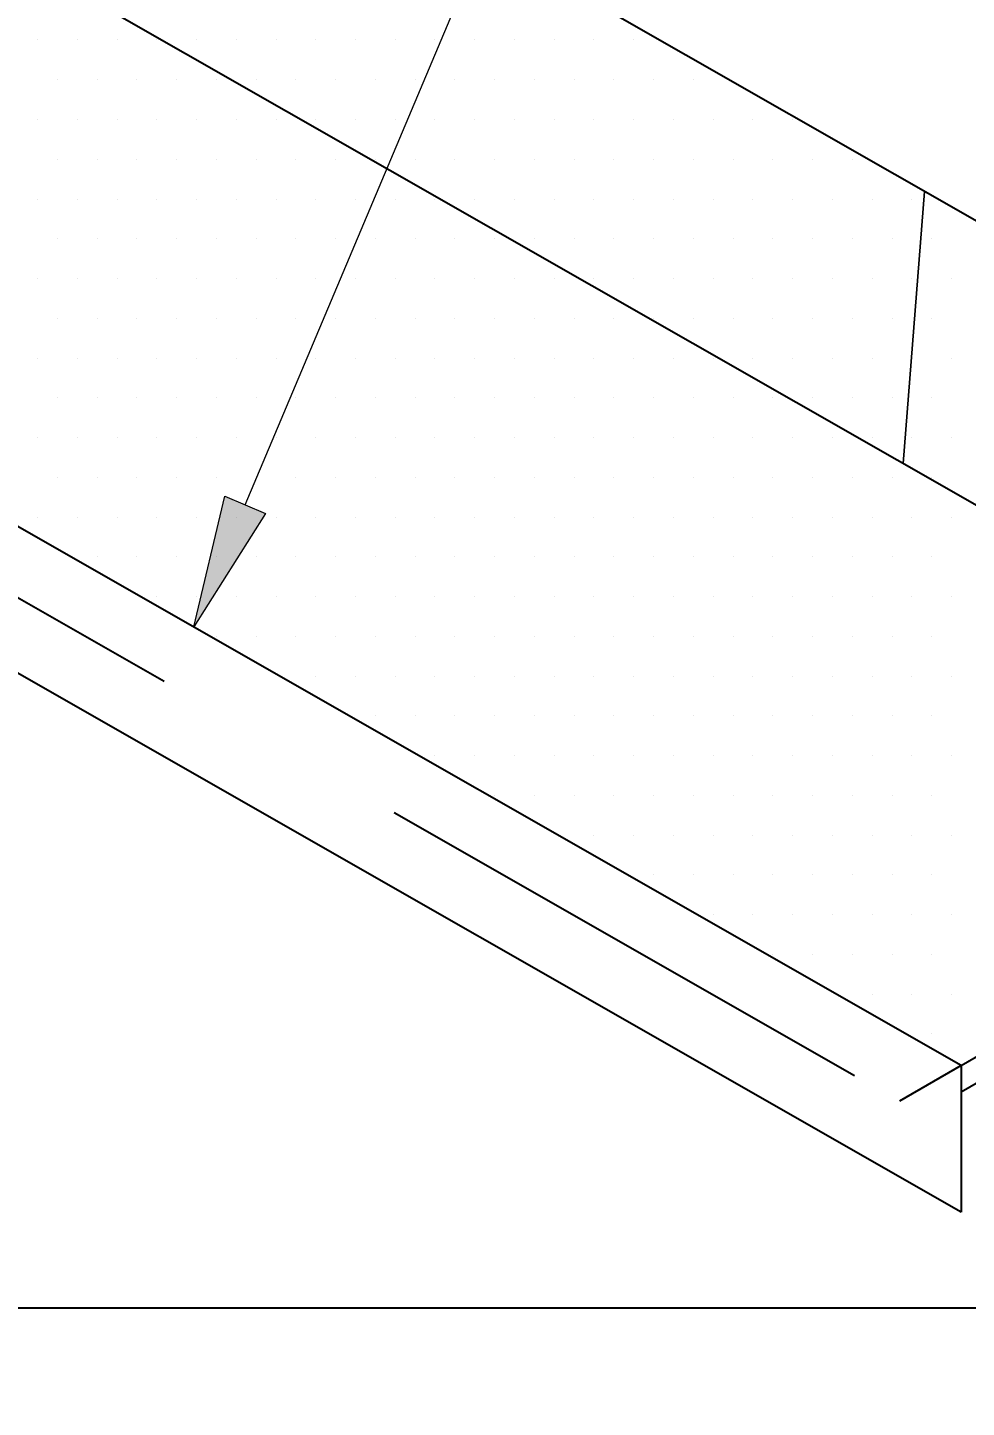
# Model space of a CAD drawing. Header units: inches. Extents: x -26 to 76, y -15 to 22.
# Drawn here: x -7.428 to -6.985, y 10.954 to 11.605 of the extents above; entities that cross this region are included whole.
import ezdxf

# ---------------------------------------------------------------- set-up
doc = ezdxf.new("R2010")
doc.units = ezdxf.units.IN
doc.header["$MEASUREMENT"] = 0
doc.linetypes.add('AI-Linetype-24', pattern=[0.375113, 0.250075, -0.125038])
doc.linetypes.add('AI-Linetype-25', pattern=[0.375113, 0.250075, -0.125038])
for name, color, linetype, lineweight in [('.ATI-HATCH', 7, 'Continuous', 0), ('.ATI-TEXT_2', 7, 'Continuous', 0), ('G-ANNO-TTLB', 7, 'Continuous', 0), ('TYVEK', 7, 'Continuous', 0)]:
    doc.layers.add(name, color=color, linetype=linetype, lineweight=lineweight)

# ---------------------------------------------------------------- blocks, each defined once
blk = doc.blocks.new('Block_425')
at = {"layer": '.ATI-TEXT_2', "char_height": 0.2, "attachment_point": 7}
for s, insert in [('\\C18;\\c0;\\FArial Narrow|b0|i0|c1;\\H0.062519;\\W1.000000;FOLD HERE', (-6.94412, 11.70194)), ('\\C18;\\c0;\\FArial Narrow|b0|i0|c1;\\H0.062519;\\W1.000000;TO BREAK', (-6.93989, 11.60716)), ('\\C18;\\c0;\\FArial Narrow|b0|i0|c1;\\H0.062519;\\W1.000000;SCORES', (-6.94134, 11.51238))]:
    blk.add_mtext(s, dxfattribs=dict(at, insert=insert))
blk = doc.blocks.new('Block_424')
at = {"layer": '.ATI-TEXT_2', "true_color": 0x000000, "transparency": 33554687}
h = blk.add_hatch(color=18, dxfattribs=at)
h.dxf.hatch_style = 2
h.paths.add_polyline_path([(-7.3162, 11.37556), (-7.3501, 11.32201), (-7.3354, 11.38367)])
at = {"layer": '.ATI-TEXT_2', "color": 18, "lineweight": 0, "true_color": 0x000000}
for p, q in [((-7.3258, 11.37962), (-7.17635, 11.73378)), ((-7.17635, 11.73378), (-6.96938, 11.73378))]:
    blk.add_line(p, q, dxfattribs=at)
at = {"layer": '.ATI-TEXT_2'}
blk.add_lwpolyline([(-7.3162, 11.37556), (-7.3501, 11.32201), (-7.3354, 11.38367), (-7.3354, 11.38367)], close=True, dxfattribs=at)
blk.add_blockref('Block_425', (0, 0), dxfattribs=at)
blk = doc.blocks.new('Block_659')
at = {"layer": '.ATI-HATCH'}
for points, knots in [([(-8.6217, 12.31639), (-8.6217, 12.31639), (-8.73838, 12.24888), (-8.73838, 12.24888), (-8.73838, 12.24888), (-8.85506, 12.18138), (-8.85506, 12.18138), (-8.85506, 12.18138), (-6.9879, 11.11519), (-6.9879, 11.11519), (-6.9879, 11.11519), (-6.75454, 11.2502), (-6.75454, 11.2502), (-6.75454, 11.2502), (-8.6217, 12.31639), (-8.6217, 12.31639)], [0, 0, 0, 0, 1, 1, 1, 2, 2, 2, 3, 3, 3, 4, 4, 4, 5, 5, 5, 5]), ([(-7.60558, 11.8703), (-7.60558, 11.8703), (-7.61557, 11.74187), (-7.61557, 11.74187), (-7.61557, 11.74187), (-7.01527, 11.39908), (-7.01527, 11.39908), (-7.01527, 11.39908), (-7.00528, 11.52751), (-7.00528, 11.52751), (-7.00528, 11.52751), (-7.60558, 11.8703), (-7.60558, 11.8703)], [0, 0, 0, 0, 1, 1, 1, 2, 2, 2, 3, 3, 3, 4, 4, 4, 4]), ([(-7.00528, 11.52751), (-7.00528, 11.52751), (-7.01527, 11.39908), (-7.01527, 11.39908), (-7.01527, 11.39908), (-6.75454, 11.2502), (-6.75454, 11.2502), (-6.75454, 11.2502), (-6.63786, 11.3177), (-6.63786, 11.3177), (-6.63786, 11.3177), (-7.00528, 11.52751), (-7.00528, 11.52751)], [0, 0, 0, 0, 1, 1, 1, 2, 2, 2, 3, 3, 3, 4, 4, 4, 4])]:
    blk.add_open_spline(points, degree=3, knots=knots, dxfattribs=at)
at = {"layer": '.ATI-HATCH', "color": 8, "lineweight": 0, "true_color": 0x818080}
for points in [[(-7.42379, 11.59892), (-7.42379, 11.59892), (-7.42379, 11.59892), (-7.42379, 11.59892)], [(-7.40504, 11.59892), (-7.40504, 11.59892), (-7.40504, 11.59892), (-7.40504, 11.59892)], [(-7.38628, 11.59892), (-7.38628, 11.59892), (-7.38628, 11.59892), (-7.38628, 11.59892)], [(-7.36753, 11.59892), (-7.36753, 11.59892), (-7.36753, 11.59892), (-7.36753, 11.59892)], [(-7.34877, 11.59892), (-7.34877, 11.59892), (-7.34877, 11.59892), (-7.34877, 11.59892)], [(-7.33002, 11.59892), (-7.33002, 11.59892), (-7.33002, 11.59892), (-7.33002, 11.59892)], [(-7.31126, 11.59892), (-7.31126, 11.59892), (-7.31126, 11.59892), (-7.31126, 11.59892)], [(-7.29251, 11.59892), (-7.29251, 11.59892), (-7.29251, 11.59892), (-7.29251, 11.59892)], [(-7.27375, 11.59892), (-7.27375, 11.59892), (-7.27375, 11.59892), (-7.27375, 11.59892)], [(-7.25499, 11.59892), (-7.25499, 11.59892), (-7.25499, 11.59892), (-7.25499, 11.59892)], [(-7.23624, 11.59892), (-7.23624, 11.59892), (-7.23624, 11.59892), (-7.23624, 11.59892)], [(-7.21748, 11.59892), (-7.21748, 11.59892), (-7.21748, 11.59892), (-7.21748, 11.59892)], [(-7.19873, 11.59892), (-7.19873, 11.59892), (-7.19873, 11.59892), (-7.19873, 11.59892)], [(-7.17997, 11.59892), (-7.17997, 11.59892), (-7.17997, 11.59892), (-7.17997, 11.59892)], [(-7.16122, 11.59892), (-7.16122, 11.59892), (-7.16122, 11.59892), (-7.16122, 11.59892)], [(-7.14246, 11.59892), (-7.14246, 11.59892), (-7.14246, 11.59892), (-7.14246, 11.59892)], [(-7.41442, 11.58017), (-7.41442, 11.58017), (-7.41442, 11.58017), (-7.41442, 11.58017)], [(-7.39566, 11.58017), (-7.39566, 11.58017), (-7.39566, 11.58017), (-7.39566, 11.58017)], [(-7.37691, 11.58017), (-7.37691, 11.58017), (-7.37691, 11.58017), (-7.37691, 11.58017)], [(-7.35815, 11.58017), (-7.35815, 11.58017), (-7.35815, 11.58017), (-7.35815, 11.58017)], [(-7.33939, 11.58017), (-7.33939, 11.58017), (-7.33939, 11.58017), (-7.33939, 11.58017)], [(-7.32064, 11.58017), (-7.32064, 11.58017), (-7.32064, 11.58017), (-7.32064, 11.58017)], [(-7.30188, 11.58017), (-7.30188, 11.58017), (-7.30188, 11.58017), (-7.30188, 11.58017)], [(-7.28313, 11.58017), (-7.28313, 11.58017), (-7.28313, 11.58017), (-7.28313, 11.58017)], [(-7.26437, 11.58017), (-7.26437, 11.58017), (-7.26437, 11.58017), (-7.26437, 11.58017)], [(-7.24562, 11.58017), (-7.24562, 11.58017), (-7.24562, 11.58017), (-7.24562, 11.58017)], [(-7.22686, 11.58017), (-7.22686, 11.58017), (-7.22686, 11.58017), (-7.22686, 11.58017)], [(-7.2081, 11.58017), (-7.2081, 11.58017), (-7.2081, 11.58017), (-7.2081, 11.58017)], [(-7.18935, 11.58017), (-7.18935, 11.58017), (-7.18935, 11.58017), (-7.18935, 11.58017)], [(-7.17059, 11.58017), (-7.17059, 11.58017), (-7.17059, 11.58017), (-7.17059, 11.58017)], [(-7.15184, 11.58017), (-7.15184, 11.58017), (-7.15184, 11.58017), (-7.15184, 11.58017)], [(-7.13308, 11.58017), (-7.13308, 11.58017), (-7.13308, 11.58017), (-7.13308, 11.58017)], [(-7.11433, 11.58017), (-7.11433, 11.58017), (-7.11433, 11.58017), (-7.11433, 11.58017)], [(-7.42379, 11.56141), (-7.42379, 11.56141), (-7.42379, 11.56141), (-7.42379, 11.56141)], [(-7.40504, 11.56141), (-7.40504, 11.56141), (-7.40504, 11.56141), (-7.40504, 11.56141)], [(-7.38628, 11.56141), (-7.38628, 11.56141), (-7.38628, 11.56141), (-7.38628, 11.56141)], [(-7.36753, 11.56141), (-7.36753, 11.56141), (-7.36753, 11.56141), (-7.36753, 11.56141)], [(-7.34877, 11.56141), (-7.34877, 11.56141), (-7.34877, 11.56141), (-7.34877, 11.56141)], [(-7.33002, 11.56141), (-7.33002, 11.56141), (-7.33002, 11.56141), (-7.33002, 11.56141)], [(-7.31126, 11.56141), (-7.31126, 11.56141), (-7.31126, 11.56141), (-7.31126, 11.56141)], [(-7.29251, 11.56141), (-7.29251, 11.56141), (-7.29251, 11.56141), (-7.29251, 11.56141)], [(-7.27375, 11.56141), (-7.27375, 11.56141), (-7.27375, 11.56141), (-7.27375, 11.56141)], [(-7.25499, 11.56141), (-7.25499, 11.56141), (-7.25499, 11.56141), (-7.25499, 11.56141)], [(-7.23624, 11.56141), (-7.23624, 11.56141), (-7.23624, 11.56141), (-7.23624, 11.56141)], [(-7.21748, 11.56141), (-7.21748, 11.56141), (-7.21748, 11.56141), (-7.21748, 11.56141)], [(-7.19873, 11.56141), (-7.19873, 11.56141), (-7.19873, 11.56141), (-7.19873, 11.56141)], [(-7.17997, 11.56141), (-7.17997, 11.56141), (-7.17997, 11.56141), (-7.17997, 11.56141)], [(-7.16122, 11.56141), (-7.16122, 11.56141), (-7.16122, 11.56141), (-7.16122, 11.56141)], [(-7.14246, 11.56141), (-7.14246, 11.56141), (-7.14246, 11.56141), (-7.14246, 11.56141)], [(-7.1237, 11.56141), (-7.1237, 11.56141), (-7.1237, 11.56141), (-7.1237, 11.56141)], [(-7.10495, 11.56141), (-7.10495, 11.56141), (-7.10495, 11.56141), (-7.10495, 11.56141)], [(-7.08619, 11.56141), (-7.08619, 11.56141), (-7.08619, 11.56141), (-7.08619, 11.56141)], [(-7.06744, 11.56141), (-7.06744, 11.56141), (-7.06744, 11.56141), (-7.06744, 11.56141)], [(-7.41442, 11.54266), (-7.41442, 11.54266), (-7.41442, 11.54266), (-7.41442, 11.54266)], [(-7.39566, 11.54266), (-7.39566, 11.54266), (-7.39566, 11.54266), (-7.39566, 11.54266)], [(-7.37691, 11.54266), (-7.37691, 11.54266), (-7.37691, 11.54266), (-7.37691, 11.54266)], [(-7.35815, 11.54266), (-7.35815, 11.54266), (-7.35815, 11.54266), (-7.35815, 11.54266)], [(-7.33939, 11.54266), (-7.33939, 11.54266), (-7.33939, 11.54266), (-7.33939, 11.54266)], [(-7.32064, 11.54266), (-7.32064, 11.54266), (-7.32064, 11.54266), (-7.32064, 11.54266)], [(-7.30188, 11.54266), (-7.30188, 11.54266), (-7.30188, 11.54266), (-7.30188, 11.54266)], [(-7.28313, 11.54266), (-7.28313, 11.54266), (-7.28313, 11.54266), (-7.28313, 11.54266)], [(-7.26437, 11.54266), (-7.26437, 11.54266), (-7.26437, 11.54266), (-7.26437, 11.54266)], [(-7.24562, 11.54266), (-7.24562, 11.54266), (-7.24562, 11.54266), (-7.24562, 11.54266)], [(-7.22686, 11.54266), (-7.22686, 11.54266), (-7.22686, 11.54266), (-7.22686, 11.54266)], [(-7.2081, 11.54266), (-7.2081, 11.54266), (-7.2081, 11.54266), (-7.2081, 11.54266)], [(-7.18935, 11.54266), (-7.18935, 11.54266), (-7.18935, 11.54266), (-7.18935, 11.54266)], [(-7.17059, 11.54266), (-7.17059, 11.54266), (-7.17059, 11.54266), (-7.17059, 11.54266)], [(-7.15184, 11.54266), (-7.15184, 11.54266), (-7.15184, 11.54266), (-7.15184, 11.54266)], [(-7.13308, 11.54266), (-7.13308, 11.54266), (-7.13308, 11.54266), (-7.13308, 11.54266)], [(-7.11433, 11.54266), (-7.11433, 11.54266), (-7.11433, 11.54266), (-7.11433, 11.54266)], [(-7.09557, 11.54266), (-7.09557, 11.54266), (-7.09557, 11.54266), (-7.09557, 11.54266)], [(-7.07682, 11.54266), (-7.07682, 11.54266), (-7.07682, 11.54266), (-7.07682, 11.54266)], [(-7.05806, 11.54266), (-7.05806, 11.54266), (-7.05806, 11.54266), (-7.05806, 11.54266)], [(-7.0393, 11.54266), (-7.0393, 11.54266), (-7.0393, 11.54266), (-7.0393, 11.54266)], [(-7.42379, 11.5239), (-7.42379, 11.5239), (-7.42379, 11.5239), (-7.42379, 11.5239)], [(-7.40504, 11.5239), (-7.40504, 11.5239), (-7.40504, 11.5239), (-7.40504, 11.5239)], [(-7.38628, 11.5239), (-7.38628, 11.5239), (-7.38628, 11.5239), (-7.38628, 11.5239)], [(-7.36753, 11.5239), (-7.36753, 11.5239), (-7.36753, 11.5239), (-7.36753, 11.5239)], [(-7.34877, 11.5239), (-7.34877, 11.5239), (-7.34877, 11.5239), (-7.34877, 11.5239)], [(-7.33002, 11.5239), (-7.33002, 11.5239), (-7.33002, 11.5239), (-7.33002, 11.5239)], [(-7.31126, 11.5239), (-7.31126, 11.5239), (-7.31126, 11.5239), (-7.31126, 11.5239)], [(-7.29251, 11.5239), (-7.29251, 11.5239), (-7.29251, 11.5239), (-7.29251, 11.5239)], [(-7.27375, 11.5239), (-7.27375, 11.5239), (-7.27375, 11.5239), (-7.27375, 11.5239)], [(-7.25499, 11.5239), (-7.25499, 11.5239), (-7.25499, 11.5239), (-7.25499, 11.5239)], [(-7.23624, 11.5239), (-7.23624, 11.5239), (-7.23624, 11.5239), (-7.23624, 11.5239)], [(-7.21748, 11.5239), (-7.21748, 11.5239), (-7.21748, 11.5239), (-7.21748, 11.5239)], [(-7.19873, 11.5239), (-7.19873, 11.5239), (-7.19873, 11.5239), (-7.19873, 11.5239)], [(-7.17997, 11.5239), (-7.17997, 11.5239), (-7.17997, 11.5239), (-7.17997, 11.5239)], [(-7.16122, 11.5239), (-7.16122, 11.5239), (-7.16122, 11.5239), (-7.16122, 11.5239)], [(-7.14246, 11.5239), (-7.14246, 11.5239), (-7.14246, 11.5239), (-7.14246, 11.5239)], [(-7.1237, 11.5239), (-7.1237, 11.5239), (-7.1237, 11.5239), (-7.1237, 11.5239)], [(-7.10495, 11.5239), (-7.10495, 11.5239), (-7.10495, 11.5239), (-7.10495, 11.5239)], [(-7.08619, 11.5239), (-7.08619, 11.5239), (-7.08619, 11.5239), (-7.08619, 11.5239)], [(-7.06744, 11.5239), (-7.06744, 11.5239), (-7.06744, 11.5239), (-7.06744, 11.5239)], [(-7.04868, 11.5239), (-7.04868, 11.5239), (-7.04868, 11.5239), (-7.04868, 11.5239)], [(-7.02993, 11.5239), (-7.02993, 11.5239), (-7.02993, 11.5239), (-7.02993, 11.5239)], [(-7.01117, 11.5239), (-7.01117, 11.5239), (-7.01117, 11.5239), (-7.01117, 11.5239)], [(-7.41442, 11.50514), (-7.41442, 11.50514), (-7.41442, 11.50514), (-7.41442, 11.50514)], [(-7.39566, 11.50514), (-7.39566, 11.50514), (-7.39566, 11.50514), (-7.39566, 11.50514)], [(-7.37691, 11.50514), (-7.37691, 11.50514), (-7.37691, 11.50514), (-7.37691, 11.50514)], [(-7.35815, 11.50514), (-7.35815, 11.50514), (-7.35815, 11.50514), (-7.35815, 11.50514)], [(-7.33939, 11.50514), (-7.33939, 11.50514), (-7.33939, 11.50514), (-7.33939, 11.50514)], [(-7.32064, 11.50514), (-7.32064, 11.50514), (-7.32064, 11.50514), (-7.32064, 11.50514)], [(-7.30188, 11.50514), (-7.30188, 11.50514), (-7.30188, 11.50514), (-7.30188, 11.50514)], [(-7.28313, 11.50514), (-7.28313, 11.50514), (-7.28313, 11.50514), (-7.28313, 11.50514)], [(-7.26437, 11.50514), (-7.26437, 11.50514), (-7.26437, 11.50514), (-7.26437, 11.50514)], [(-7.24562, 11.50514), (-7.24562, 11.50514), (-7.24562, 11.50514), (-7.24562, 11.50514)], [(-7.22686, 11.50514), (-7.22686, 11.50514), (-7.22686, 11.50514), (-7.22686, 11.50514)], [(-7.2081, 11.50514), (-7.2081, 11.50514), (-7.2081, 11.50514), (-7.2081, 11.50514)], [(-7.18935, 11.50514), (-7.18935, 11.50514), (-7.18935, 11.50514), (-7.18935, 11.50514)], [(-7.17059, 11.50514), (-7.17059, 11.50514), (-7.17059, 11.50514), (-7.17059, 11.50514)], [(-7.15184, 11.50514), (-7.15184, 11.50514), (-7.15184, 11.50514), (-7.15184, 11.50514)], [(-7.13308, 11.50514), (-7.13308, 11.50514), (-7.13308, 11.50514), (-7.13308, 11.50514)], [(-7.11433, 11.50514), (-7.11433, 11.50514), (-7.11433, 11.50514), (-7.11433, 11.50514)], [(-7.09557, 11.50514), (-7.09557, 11.50514), (-7.09557, 11.50514), (-7.09557, 11.50514)], [(-7.07682, 11.50514), (-7.07682, 11.50514), (-7.07682, 11.50514), (-7.07682, 11.50514)], [(-7.05806, 11.50514), (-7.05806, 11.50514), (-7.05806, 11.50514), (-7.05806, 11.50514)], [(-7.0393, 11.50514), (-7.0393, 11.50514), (-7.0393, 11.50514), (-7.0393, 11.50514)], [(-7.02055, 11.50514), (-7.02055, 11.50514), (-7.02055, 11.50514), (-7.02055, 11.50514)], [(-7.00179, 11.50514), (-7.00179, 11.50514), (-7.00179, 11.50514), (-7.00179, 11.50514)], [(-7.42379, 11.48639), (-7.42379, 11.48639), (-7.42379, 11.48639), (-7.42379, 11.48639)], [(-7.40504, 11.48639), (-7.40504, 11.48639), (-7.40504, 11.48639), (-7.40504, 11.48639)], [(-7.38628, 11.48639), (-7.38628, 11.48639), (-7.38628, 11.48639), (-7.38628, 11.48639)], [(-7.36753, 11.48639), (-7.36753, 11.48639), (-7.36753, 11.48639), (-7.36753, 11.48639)], [(-7.34877, 11.48639), (-7.34877, 11.48639), (-7.34877, 11.48639), (-7.34877, 11.48639)], [(-7.33002, 11.48639), (-7.33002, 11.48639), (-7.33002, 11.48639), (-7.33002, 11.48639)], [(-7.31126, 11.48639), (-7.31126, 11.48639), (-7.31126, 11.48639), (-7.31126, 11.48639)], [(-7.29251, 11.48639), (-7.29251, 11.48639), (-7.29251, 11.48639), (-7.29251, 11.48639)], [(-7.27375, 11.48639), (-7.27375, 11.48639), (-7.27375, 11.48639), (-7.27375, 11.48639)], [(-7.25499, 11.48639), (-7.25499, 11.48639), (-7.25499, 11.48639), (-7.25499, 11.48639)], [(-7.23624, 11.48639), (-7.23624, 11.48639), (-7.23624, 11.48639), (-7.23624, 11.48639)], [(-7.21748, 11.48639), (-7.21748, 11.48639), (-7.21748, 11.48639), (-7.21748, 11.48639)], [(-7.19873, 11.48639), (-7.19873, 11.48639), (-7.19873, 11.48639), (-7.19873, 11.48639)], [(-7.17997, 11.48639), (-7.17997, 11.48639), (-7.17997, 11.48639), (-7.17997, 11.48639)], [(-7.16122, 11.48639), (-7.16122, 11.48639), (-7.16122, 11.48639), (-7.16122, 11.48639)], [(-7.14246, 11.48639), (-7.14246, 11.48639), (-7.14246, 11.48639), (-7.14246, 11.48639)], [(-7.1237, 11.48639), (-7.1237, 11.48639), (-7.1237, 11.48639), (-7.1237, 11.48639)], [(-7.10495, 11.48639), (-7.10495, 11.48639), (-7.10495, 11.48639), (-7.10495, 11.48639)], [(-7.08619, 11.48639), (-7.08619, 11.48639), (-7.08619, 11.48639), (-7.08619, 11.48639)], [(-7.06744, 11.48639), (-7.06744, 11.48639), (-7.06744, 11.48639), (-7.06744, 11.48639)], [(-7.04868, 11.48639), (-7.04868, 11.48639), (-7.04868, 11.48639), (-7.04868, 11.48639)], [(-7.02993, 11.48639), (-7.02993, 11.48639), (-7.02993, 11.48639), (-7.02993, 11.48639)], [(-7.01117, 11.48639), (-7.01117, 11.48639), (-7.01117, 11.48639), (-7.01117, 11.48639)], [(-6.99241, 11.48639), (-6.99241, 11.48639), (-6.99241, 11.48639), (-6.99241, 11.48639)], [(-7.41442, 11.46763), (-7.41442, 11.46763), (-7.41442, 11.46763), (-7.41442, 11.46763)], [(-7.39566, 11.46763), (-7.39566, 11.46763), (-7.39566, 11.46763), (-7.39566, 11.46763)], [(-7.37691, 11.46763), (-7.37691, 11.46763), (-7.37691, 11.46763), (-7.37691, 11.46763)], [(-7.35815, 11.46763), (-7.35815, 11.46763), (-7.35815, 11.46763), (-7.35815, 11.46763)], [(-7.33939, 11.46763), (-7.33939, 11.46763), (-7.33939, 11.46763), (-7.33939, 11.46763)], [(-7.32064, 11.46763), (-7.32064, 11.46763), (-7.32064, 11.46763), (-7.32064, 11.46763)], [(-7.30188, 11.46763), (-7.30188, 11.46763), (-7.30188, 11.46763), (-7.30188, 11.46763)], [(-7.28313, 11.46763), (-7.28313, 11.46763), (-7.28313, 11.46763), (-7.28313, 11.46763)], [(-7.26437, 11.46763), (-7.26437, 11.46763), (-7.26437, 11.46763), (-7.26437, 11.46763)], [(-7.24562, 11.46763), (-7.24562, 11.46763), (-7.24562, 11.46763), (-7.24562, 11.46763)], [(-7.22686, 11.46763), (-7.22686, 11.46763), (-7.22686, 11.46763), (-7.22686, 11.46763)], [(-7.2081, 11.46763), (-7.2081, 11.46763), (-7.2081, 11.46763), (-7.2081, 11.46763)], [(-7.18935, 11.46763), (-7.18935, 11.46763), (-7.18935, 11.46763), (-7.18935, 11.46763)], [(-7.17059, 11.46763), (-7.17059, 11.46763), (-7.17059, 11.46763), (-7.17059, 11.46763)], [(-7.15184, 11.46763), (-7.15184, 11.46763), (-7.15184, 11.46763), (-7.15184, 11.46763)], [(-7.13308, 11.46763), (-7.13308, 11.46763), (-7.13308, 11.46763), (-7.13308, 11.46763)], [(-7.11433, 11.46763), (-7.11433, 11.46763), (-7.11433, 11.46763), (-7.11433, 11.46763)], [(-7.09557, 11.46763), (-7.09557, 11.46763), (-7.09557, 11.46763), (-7.09557, 11.46763)], [(-7.07682, 11.46763), (-7.07682, 11.46763), (-7.07682, 11.46763), (-7.07682, 11.46763)], [(-7.05806, 11.46763), (-7.05806, 11.46763), (-7.05806, 11.46763), (-7.05806, 11.46763)], [(-7.0393, 11.46763), (-7.0393, 11.46763), (-7.0393, 11.46763), (-7.0393, 11.46763)], [(-7.02055, 11.46763), (-7.02055, 11.46763), (-7.02055, 11.46763), (-7.02055, 11.46763)], [(-7.00179, 11.46763), (-7.00179, 11.46763), (-7.00179, 11.46763), (-7.00179, 11.46763)], [(-7.42379, 11.44888), (-7.42379, 11.44888), (-7.42379, 11.44888), (-7.42379, 11.44888)], [(-7.40504, 11.44888), (-7.40504, 11.44888), (-7.40504, 11.44888), (-7.40504, 11.44888)], [(-7.38628, 11.44888), (-7.38628, 11.44888), (-7.38628, 11.44888), (-7.38628, 11.44888)], [(-7.36753, 11.44888), (-7.36753, 11.44888), (-7.36753, 11.44888), (-7.36753, 11.44888)], [(-7.34877, 11.44888), (-7.34877, 11.44888), (-7.34877, 11.44888), (-7.34877, 11.44888)], [(-7.33002, 11.44888), (-7.33002, 11.44888), (-7.33002, 11.44888), (-7.33002, 11.44888)], [(-7.31126, 11.44888), (-7.31126, 11.44888), (-7.31126, 11.44888), (-7.31126, 11.44888)], [(-7.29251, 11.44888), (-7.29251, 11.44888), (-7.29251, 11.44888), (-7.29251, 11.44888)], [(-7.27375, 11.44888), (-7.27375, 11.44888), (-7.27375, 11.44888), (-7.27375, 11.44888)], [(-7.25499, 11.44888), (-7.25499, 11.44888), (-7.25499, 11.44888), (-7.25499, 11.44888)], [(-7.23624, 11.44888), (-7.23624, 11.44888), (-7.23624, 11.44888), (-7.23624, 11.44888)], [(-7.21748, 11.44888), (-7.21748, 11.44888), (-7.21748, 11.44888), (-7.21748, 11.44888)], [(-7.19873, 11.44888), (-7.19873, 11.44888), (-7.19873, 11.44888), (-7.19873, 11.44888)], [(-7.17997, 11.44888), (-7.17997, 11.44888), (-7.17997, 11.44888), (-7.17997, 11.44888)], [(-7.16122, 11.44888), (-7.16122, 11.44888), (-7.16122, 11.44888), (-7.16122, 11.44888)], [(-7.14246, 11.44888), (-7.14246, 11.44888), (-7.14246, 11.44888), (-7.14246, 11.44888)], [(-7.1237, 11.44888), (-7.1237, 11.44888), (-7.1237, 11.44888), (-7.1237, 11.44888)], [(-7.10495, 11.44888), (-7.10495, 11.44888), (-7.10495, 11.44888), (-7.10495, 11.44888)], [(-7.08619, 11.44888), (-7.08619, 11.44888), (-7.08619, 11.44888), (-7.08619, 11.44888)], [(-7.06744, 11.44888), (-7.06744, 11.44888), (-7.06744, 11.44888), (-7.06744, 11.44888)], [(-7.04868, 11.44888), (-7.04868, 11.44888), (-7.04868, 11.44888), (-7.04868, 11.44888)], [(-7.02993, 11.44888), (-7.02993, 11.44888), (-7.02993, 11.44888), (-7.02993, 11.44888)], [(-7.01117, 11.44888), (-7.01117, 11.44888), (-7.01117, 11.44888), (-7.01117, 11.44888)], [(-6.99241, 11.44888), (-6.99241, 11.44888), (-6.99241, 11.44888), (-6.99241, 11.44888)], [(-7.41442, 11.43012), (-7.41442, 11.43012), (-7.41442, 11.43012), (-7.41442, 11.43012)], [(-7.39566, 11.43012), (-7.39566, 11.43012), (-7.39566, 11.43012), (-7.39566, 11.43012)], [(-7.37691, 11.43012), (-7.37691, 11.43012), (-7.37691, 11.43012), (-7.37691, 11.43012)], [(-7.35815, 11.43012), (-7.35815, 11.43012), (-7.35815, 11.43012), (-7.35815, 11.43012)], [(-7.33939, 11.43012), (-7.33939, 11.43012), (-7.33939, 11.43012), (-7.33939, 11.43012)], [(-7.32064, 11.43012), (-7.32064, 11.43012), (-7.32064, 11.43012), (-7.32064, 11.43012)], [(-7.30188, 11.43012), (-7.30188, 11.43012), (-7.30188, 11.43012), (-7.30188, 11.43012)], [(-7.28313, 11.43012), (-7.28313, 11.43012), (-7.28313, 11.43012), (-7.28313, 11.43012)], [(-7.26437, 11.43012), (-7.26437, 11.43012), (-7.26437, 11.43012), (-7.26437, 11.43012)], [(-7.24562, 11.43012), (-7.24562, 11.43012), (-7.24562, 11.43012), (-7.24562, 11.43012)], [(-7.22686, 11.43012), (-7.22686, 11.43012), (-7.22686, 11.43012), (-7.22686, 11.43012)], [(-7.2081, 11.43012), (-7.2081, 11.43012), (-7.2081, 11.43012), (-7.2081, 11.43012)], [(-7.18935, 11.43012), (-7.18935, 11.43012), (-7.18935, 11.43012), (-7.18935, 11.43012)], [(-7.17059, 11.43012), (-7.17059, 11.43012), (-7.17059, 11.43012), (-7.17059, 11.43012)], [(-7.15184, 11.43012), (-7.15184, 11.43012), (-7.15184, 11.43012), (-7.15184, 11.43012)], [(-7.13308, 11.43012), (-7.13308, 11.43012), (-7.13308, 11.43012), (-7.13308, 11.43012)], [(-7.11433, 11.43012), (-7.11433, 11.43012), (-7.11433, 11.43012), (-7.11433, 11.43012)], [(-7.09557, 11.43012), (-7.09557, 11.43012), (-7.09557, 11.43012), (-7.09557, 11.43012)], [(-7.07682, 11.43012), (-7.07682, 11.43012), (-7.07682, 11.43012), (-7.07682, 11.43012)], [(-7.05806, 11.43012), (-7.05806, 11.43012), (-7.05806, 11.43012), (-7.05806, 11.43012)], [(-7.0393, 11.43012), (-7.0393, 11.43012), (-7.0393, 11.43012), (-7.0393, 11.43012)], [(-7.02055, 11.43012), (-7.02055, 11.43012), (-7.02055, 11.43012), (-7.02055, 11.43012)], [(-7.00179, 11.43012), (-7.00179, 11.43012), (-7.00179, 11.43012), (-7.00179, 11.43012)], [(-7.42379, 11.41137), (-7.42379, 11.41137), (-7.42379, 11.41137), (-7.42379, 11.41137)], [(-7.40504, 11.41137), (-7.40504, 11.41137), (-7.40504, 11.41137), (-7.40504, 11.41137)], [(-7.38628, 11.41137), (-7.38628, 11.41137), (-7.38628, 11.41137), (-7.38628, 11.41137)], [(-7.36753, 11.41137), (-7.36753, 11.41137), (-7.36753, 11.41137), (-7.36753, 11.41137)], [(-7.34877, 11.41137), (-7.34877, 11.41137), (-7.34877, 11.41137), (-7.34877, 11.41137)], [(-7.33002, 11.41137), (-7.33002, 11.41137), (-7.33002, 11.41137), (-7.33002, 11.41137)], [(-7.31126, 11.41137), (-7.31126, 11.41137), (-7.31126, 11.41137), (-7.31126, 11.41137)], [(-7.29251, 11.41137), (-7.29251, 11.41137), (-7.29251, 11.41137), (-7.29251, 11.41137)], [(-7.27375, 11.41137), (-7.27375, 11.41137), (-7.27375, 11.41137), (-7.27375, 11.41137)], [(-7.25499, 11.41137), (-7.25499, 11.41137), (-7.25499, 11.41137), (-7.25499, 11.41137)], [(-7.23624, 11.41137), (-7.23624, 11.41137), (-7.23624, 11.41137), (-7.23624, 11.41137)], [(-7.21748, 11.41137), (-7.21748, 11.41137), (-7.21748, 11.41137), (-7.21748, 11.41137)], [(-7.19873, 11.41137), (-7.19873, 11.41137), (-7.19873, 11.41137), (-7.19873, 11.41137)], [(-7.17997, 11.41137), (-7.17997, 11.41137), (-7.17997, 11.41137), (-7.17997, 11.41137)], [(-7.16122, 11.41137), (-7.16122, 11.41137), (-7.16122, 11.41137), (-7.16122, 11.41137)], [(-7.14246, 11.41137), (-7.14246, 11.41137), (-7.14246, 11.41137), (-7.14246, 11.41137)], [(-7.1237, 11.41137), (-7.1237, 11.41137), (-7.1237, 11.41137), (-7.1237, 11.41137)], [(-7.10495, 11.41137), (-7.10495, 11.41137), (-7.10495, 11.41137), (-7.10495, 11.41137)], [(-7.08619, 11.41137), (-7.08619, 11.41137), (-7.08619, 11.41137), (-7.08619, 11.41137)], [(-7.06744, 11.41137), (-7.06744, 11.41137), (-7.06744, 11.41137), (-7.06744, 11.41137)], [(-7.04868, 11.41137), (-7.04868, 11.41137), (-7.04868, 11.41137), (-7.04868, 11.41137)], [(-7.02993, 11.41137), (-7.02993, 11.41137), (-7.02993, 11.41137), (-7.02993, 11.41137)], [(-7.01117, 11.41137), (-7.01117, 11.41137), (-7.01117, 11.41137), (-7.01117, 11.41137)], [(-6.99241, 11.41137), (-6.99241, 11.41137), (-6.99241, 11.41137), (-6.99241, 11.41137)], [(-7.41442, 11.39261), (-7.41442, 11.39261), (-7.41442, 11.39261), (-7.41442, 11.39261)], [(-7.39566, 11.39261), (-7.39566, 11.39261), (-7.39566, 11.39261), (-7.39566, 11.39261)], [(-7.37691, 11.39261), (-7.37691, 11.39261), (-7.37691, 11.39261), (-7.37691, 11.39261)], [(-7.35815, 11.39261), (-7.35815, 11.39261), (-7.35815, 11.39261), (-7.35815, 11.39261)], [(-7.33939, 11.39261), (-7.33939, 11.39261), (-7.33939, 11.39261), (-7.33939, 11.39261)], [(-7.32064, 11.39261), (-7.32064, 11.39261), (-7.32064, 11.39261), (-7.32064, 11.39261)], [(-7.30188, 11.39261), (-7.30188, 11.39261), (-7.30188, 11.39261), (-7.30188, 11.39261)], [(-7.28313, 11.39261), (-7.28313, 11.39261), (-7.28313, 11.39261), (-7.28313, 11.39261)], [(-7.26437, 11.39261), (-7.26437, 11.39261), (-7.26437, 11.39261), (-7.26437, 11.39261)], [(-7.24562, 11.39261), (-7.24562, 11.39261), (-7.24562, 11.39261), (-7.24562, 11.39261)], [(-7.22686, 11.39261), (-7.22686, 11.39261), (-7.22686, 11.39261), (-7.22686, 11.39261)], [(-7.2081, 11.39261), (-7.2081, 11.39261), (-7.2081, 11.39261), (-7.2081, 11.39261)], [(-7.18935, 11.39261), (-7.18935, 11.39261), (-7.18935, 11.39261), (-7.18935, 11.39261)], [(-7.17059, 11.39261), (-7.17059, 11.39261), (-7.17059, 11.39261), (-7.17059, 11.39261)], [(-7.15184, 11.39261), (-7.15184, 11.39261), (-7.15184, 11.39261), (-7.15184, 11.39261)], [(-7.13308, 11.39261), (-7.13308, 11.39261), (-7.13308, 11.39261), (-7.13308, 11.39261)], [(-7.11433, 11.39261), (-7.11433, 11.39261), (-7.11433, 11.39261), (-7.11433, 11.39261)], [(-7.09557, 11.39261), (-7.09557, 11.39261), (-7.09557, 11.39261), (-7.09557, 11.39261)], [(-7.07682, 11.39261), (-7.07682, 11.39261), (-7.07682, 11.39261), (-7.07682, 11.39261)], [(-7.05806, 11.39261), (-7.05806, 11.39261), (-7.05806, 11.39261), (-7.05806, 11.39261)], [(-7.0393, 11.39261), (-7.0393, 11.39261), (-7.0393, 11.39261), (-7.0393, 11.39261)], [(-7.02055, 11.39261), (-7.02055, 11.39261), (-7.02055, 11.39261), (-7.02055, 11.39261)], [(-7.00179, 11.39261), (-7.00179, 11.39261), (-7.00179, 11.39261), (-7.00179, 11.39261)], [(-7.42379, 11.37385), (-7.42379, 11.37385), (-7.42379, 11.37385), (-7.42379, 11.37385)], [(-7.40504, 11.37385), (-7.40504, 11.37385), (-7.40504, 11.37385), (-7.40504, 11.37385)], [(-7.38628, 11.37385), (-7.38628, 11.37385), (-7.38628, 11.37385), (-7.38628, 11.37385)], [(-7.36753, 11.37385), (-7.36753, 11.37385), (-7.36753, 11.37385), (-7.36753, 11.37385)], [(-7.34877, 11.37385), (-7.34877, 11.37385), (-7.34877, 11.37385), (-7.34877, 11.37385)], [(-7.33002, 11.37385), (-7.33002, 11.37385), (-7.33002, 11.37385), (-7.33002, 11.37385)], [(-7.31126, 11.37385), (-7.31126, 11.37385), (-7.31126, 11.37385), (-7.31126, 11.37385)], [(-7.29251, 11.37385), (-7.29251, 11.37385), (-7.29251, 11.37385), (-7.29251, 11.37385)], [(-7.27375, 11.37385), (-7.27375, 11.37385), (-7.27375, 11.37385), (-7.27375, 11.37385)], [(-7.25499, 11.37385), (-7.25499, 11.37385), (-7.25499, 11.37385), (-7.25499, 11.37385)], [(-7.23624, 11.37385), (-7.23624, 11.37385), (-7.23624, 11.37385), (-7.23624, 11.37385)], [(-7.21748, 11.37385), (-7.21748, 11.37385), (-7.21748, 11.37385), (-7.21748, 11.37385)], [(-7.19873, 11.37385), (-7.19873, 11.37385), (-7.19873, 11.37385), (-7.19873, 11.37385)], [(-7.17997, 11.37385), (-7.17997, 11.37385), (-7.17997, 11.37385), (-7.17997, 11.37385)], [(-7.16122, 11.37385), (-7.16122, 11.37385), (-7.16122, 11.37385), (-7.16122, 11.37385)], [(-7.14246, 11.37385), (-7.14246, 11.37385), (-7.14246, 11.37385), (-7.14246, 11.37385)], [(-7.1237, 11.37385), (-7.1237, 11.37385), (-7.1237, 11.37385), (-7.1237, 11.37385)], [(-7.10495, 11.37385), (-7.10495, 11.37385), (-7.10495, 11.37385), (-7.10495, 11.37385)], [(-7.08619, 11.37385), (-7.08619, 11.37385), (-7.08619, 11.37385), (-7.08619, 11.37385)], [(-7.06744, 11.37385), (-7.06744, 11.37385), (-7.06744, 11.37385), (-7.06744, 11.37385)], [(-7.04868, 11.37385), (-7.04868, 11.37385), (-7.04868, 11.37385), (-7.04868, 11.37385)], [(-7.02993, 11.37385), (-7.02993, 11.37385), (-7.02993, 11.37385), (-7.02993, 11.37385)], [(-7.01117, 11.37385), (-7.01117, 11.37385), (-7.01117, 11.37385), (-7.01117, 11.37385)], [(-6.99241, 11.37385), (-6.99241, 11.37385), (-6.99241, 11.37385), (-6.99241, 11.37385)], [(-7.39566, 11.3551), (-7.39566, 11.3551), (-7.39566, 11.3551), (-7.39566, 11.3551)], [(-7.37691, 11.3551), (-7.37691, 11.3551), (-7.37691, 11.3551), (-7.37691, 11.3551)], [(-7.35815, 11.3551), (-7.35815, 11.3551), (-7.35815, 11.3551), (-7.35815, 11.3551)], [(-7.33939, 11.3551), (-7.33939, 11.3551), (-7.33939, 11.3551), (-7.33939, 11.3551)], [(-7.32064, 11.3551), (-7.32064, 11.3551), (-7.32064, 11.3551), (-7.32064, 11.3551)], [(-7.30188, 11.3551), (-7.30188, 11.3551), (-7.30188, 11.3551), (-7.30188, 11.3551)], [(-7.28313, 11.3551), (-7.28313, 11.3551), (-7.28313, 11.3551), (-7.28313, 11.3551)], [(-7.26437, 11.3551), (-7.26437, 11.3551), (-7.26437, 11.3551), (-7.26437, 11.3551)], [(-7.24562, 11.3551), (-7.24562, 11.3551), (-7.24562, 11.3551), (-7.24562, 11.3551)], [(-7.22686, 11.3551), (-7.22686, 11.3551), (-7.22686, 11.3551), (-7.22686, 11.3551)], [(-7.2081, 11.3551), (-7.2081, 11.3551), (-7.2081, 11.3551), (-7.2081, 11.3551)], [(-7.18935, 11.3551), (-7.18935, 11.3551), (-7.18935, 11.3551), (-7.18935, 11.3551)], [(-7.17059, 11.3551), (-7.17059, 11.3551), (-7.17059, 11.3551), (-7.17059, 11.3551)], [(-7.15184, 11.3551), (-7.15184, 11.3551), (-7.15184, 11.3551), (-7.15184, 11.3551)], [(-7.13308, 11.3551), (-7.13308, 11.3551), (-7.13308, 11.3551), (-7.13308, 11.3551)], [(-7.11433, 11.3551), (-7.11433, 11.3551), (-7.11433, 11.3551), (-7.11433, 11.3551)], [(-7.09557, 11.3551), (-7.09557, 11.3551), (-7.09557, 11.3551), (-7.09557, 11.3551)], [(-7.07682, 11.3551), (-7.07682, 11.3551), (-7.07682, 11.3551), (-7.07682, 11.3551)], [(-7.05806, 11.3551), (-7.05806, 11.3551), (-7.05806, 11.3551), (-7.05806, 11.3551)], [(-7.0393, 11.3551), (-7.0393, 11.3551), (-7.0393, 11.3551), (-7.0393, 11.3551)], [(-7.02055, 11.3551), (-7.02055, 11.3551), (-7.02055, 11.3551), (-7.02055, 11.3551)], [(-7.00179, 11.3551), (-7.00179, 11.3551), (-7.00179, 11.3551), (-7.00179, 11.3551)], [(-7.36753, 11.33634), (-7.36753, 11.33634), (-7.36753, 11.33634), (-7.36753, 11.33634)], [(-7.34877, 11.33634), (-7.34877, 11.33634), (-7.34877, 11.33634), (-7.34877, 11.33634)], [(-7.33002, 11.33634), (-7.33002, 11.33634), (-7.33002, 11.33634), (-7.33002, 11.33634)], [(-7.31126, 11.33634), (-7.31126, 11.33634), (-7.31126, 11.33634), (-7.31126, 11.33634)], [(-7.29251, 11.33634), (-7.29251, 11.33634), (-7.29251, 11.33634), (-7.29251, 11.33634)], [(-7.27375, 11.33634), (-7.27375, 11.33634), (-7.27375, 11.33634), (-7.27375, 11.33634)], [(-7.25499, 11.33634), (-7.25499, 11.33634), (-7.25499, 11.33634), (-7.25499, 11.33634)], [(-7.23624, 11.33634), (-7.23624, 11.33634), (-7.23624, 11.33634), (-7.23624, 11.33634)], [(-7.21748, 11.33634), (-7.21748, 11.33634), (-7.21748, 11.33634), (-7.21748, 11.33634)], [(-7.19873, 11.33634), (-7.19873, 11.33634), (-7.19873, 11.33634), (-7.19873, 11.33634)], [(-7.17997, 11.33634), (-7.17997, 11.33634), (-7.17997, 11.33634), (-7.17997, 11.33634)], [(-7.16122, 11.33634), (-7.16122, 11.33634), (-7.16122, 11.33634), (-7.16122, 11.33634)], [(-7.14246, 11.33634), (-7.14246, 11.33634), (-7.14246, 11.33634), (-7.14246, 11.33634)], [(-7.1237, 11.33634), (-7.1237, 11.33634), (-7.1237, 11.33634), (-7.1237, 11.33634)], [(-7.10495, 11.33634), (-7.10495, 11.33634), (-7.10495, 11.33634), (-7.10495, 11.33634)], [(-7.08619, 11.33634), (-7.08619, 11.33634), (-7.08619, 11.33634), (-7.08619, 11.33634)], [(-7.06744, 11.33634), (-7.06744, 11.33634), (-7.06744, 11.33634), (-7.06744, 11.33634)], [(-7.04868, 11.33634), (-7.04868, 11.33634), (-7.04868, 11.33634), (-7.04868, 11.33634)], [(-7.02993, 11.33634), (-7.02993, 11.33634), (-7.02993, 11.33634), (-7.02993, 11.33634)], [(-7.01117, 11.33634), (-7.01117, 11.33634), (-7.01117, 11.33634), (-7.01117, 11.33634)], [(-6.99241, 11.33634), (-6.99241, 11.33634), (-6.99241, 11.33634), (-6.99241, 11.33634)], [(-7.33939, 11.31759), (-7.33939, 11.31759), (-7.33939, 11.31759), (-7.33939, 11.31759)], [(-7.32064, 11.31759), (-7.32064, 11.31759), (-7.32064, 11.31759), (-7.32064, 11.31759)], [(-7.30188, 11.31759), (-7.30188, 11.31759), (-7.30188, 11.31759), (-7.30188, 11.31759)], [(-7.28313, 11.31759), (-7.28313, 11.31759), (-7.28313, 11.31759), (-7.28313, 11.31759)], [(-7.26437, 11.31759), (-7.26437, 11.31759), (-7.26437, 11.31759), (-7.26437, 11.31759)], [(-7.24562, 11.31759), (-7.24562, 11.31759), (-7.24562, 11.31759), (-7.24562, 11.31759)], [(-7.22686, 11.31759), (-7.22686, 11.31759), (-7.22686, 11.31759), (-7.22686, 11.31759)], [(-7.2081, 11.31759), (-7.2081, 11.31759), (-7.2081, 11.31759), (-7.2081, 11.31759)], [(-7.18935, 11.31759), (-7.18935, 11.31759), (-7.18935, 11.31759), (-7.18935, 11.31759)], [(-7.17059, 11.31759), (-7.17059, 11.31759), (-7.17059, 11.31759), (-7.17059, 11.31759)], [(-7.15184, 11.31759), (-7.15184, 11.31759), (-7.15184, 11.31759), (-7.15184, 11.31759)], [(-7.13308, 11.31759), (-7.13308, 11.31759), (-7.13308, 11.31759), (-7.13308, 11.31759)], [(-7.11433, 11.31759), (-7.11433, 11.31759), (-7.11433, 11.31759), (-7.11433, 11.31759)], [(-7.09557, 11.31759), (-7.09557, 11.31759), (-7.09557, 11.31759), (-7.09557, 11.31759)], [(-7.07682, 11.31759), (-7.07682, 11.31759), (-7.07682, 11.31759), (-7.07682, 11.31759)], [(-7.05806, 11.31759), (-7.05806, 11.31759), (-7.05806, 11.31759), (-7.05806, 11.31759)], [(-7.0393, 11.31759), (-7.0393, 11.31759), (-7.0393, 11.31759), (-7.0393, 11.31759)], [(-7.02055, 11.31759), (-7.02055, 11.31759), (-7.02055, 11.31759), (-7.02055, 11.31759)], [(-7.00179, 11.31759), (-7.00179, 11.31759), (-7.00179, 11.31759), (-7.00179, 11.31759)], [(-7.29251, 11.29883), (-7.29251, 11.29883), (-7.29251, 11.29883), (-7.29251, 11.29883)], [(-7.27375, 11.29883), (-7.27375, 11.29883), (-7.27375, 11.29883), (-7.27375, 11.29883)], [(-7.25499, 11.29883), (-7.25499, 11.29883), (-7.25499, 11.29883), (-7.25499, 11.29883)], [(-7.23624, 11.29883), (-7.23624, 11.29883), (-7.23624, 11.29883), (-7.23624, 11.29883)], [(-7.21748, 11.29883), (-7.21748, 11.29883), (-7.21748, 11.29883), (-7.21748, 11.29883)], [(-7.19873, 11.29883), (-7.19873, 11.29883), (-7.19873, 11.29883), (-7.19873, 11.29883)], [(-7.17997, 11.29883), (-7.17997, 11.29883), (-7.17997, 11.29883), (-7.17997, 11.29883)], [(-7.16122, 11.29883), (-7.16122, 11.29883), (-7.16122, 11.29883), (-7.16122, 11.29883)], [(-7.14246, 11.29883), (-7.14246, 11.29883), (-7.14246, 11.29883), (-7.14246, 11.29883)], [(-7.1237, 11.29883), (-7.1237, 11.29883), (-7.1237, 11.29883), (-7.1237, 11.29883)], [(-7.10495, 11.29883), (-7.10495, 11.29883), (-7.10495, 11.29883), (-7.10495, 11.29883)], [(-7.08619, 11.29883), (-7.08619, 11.29883), (-7.08619, 11.29883), (-7.08619, 11.29883)], [(-7.06744, 11.29883), (-7.06744, 11.29883), (-7.06744, 11.29883), (-7.06744, 11.29883)], [(-7.04868, 11.29883), (-7.04868, 11.29883), (-7.04868, 11.29883), (-7.04868, 11.29883)], [(-7.02993, 11.29883), (-7.02993, 11.29883), (-7.02993, 11.29883), (-7.02993, 11.29883)], [(-7.01117, 11.29883), (-7.01117, 11.29883), (-7.01117, 11.29883), (-7.01117, 11.29883)], [(-6.99241, 11.29883), (-6.99241, 11.29883), (-6.99241, 11.29883), (-6.99241, 11.29883)], [(-7.26437, 11.28008), (-7.26437, 11.28008), (-7.26437, 11.28008), (-7.26437, 11.28008)], [(-7.24562, 11.28008), (-7.24562, 11.28008), (-7.24562, 11.28008), (-7.24562, 11.28008)], [(-7.22686, 11.28008), (-7.22686, 11.28008), (-7.22686, 11.28008), (-7.22686, 11.28008)], [(-7.2081, 11.28008), (-7.2081, 11.28008), (-7.2081, 11.28008), (-7.2081, 11.28008)], [(-7.18935, 11.28008), (-7.18935, 11.28008), (-7.18935, 11.28008), (-7.18935, 11.28008)], [(-7.17059, 11.28008), (-7.17059, 11.28008), (-7.17059, 11.28008), (-7.17059, 11.28008)], [(-7.15184, 11.28008), (-7.15184, 11.28008), (-7.15184, 11.28008), (-7.15184, 11.28008)], [(-7.13308, 11.28008), (-7.13308, 11.28008), (-7.13308, 11.28008), (-7.13308, 11.28008)], [(-7.11433, 11.28008), (-7.11433, 11.28008), (-7.11433, 11.28008), (-7.11433, 11.28008)], [(-7.09557, 11.28008), (-7.09557, 11.28008), (-7.09557, 11.28008), (-7.09557, 11.28008)], [(-7.07682, 11.28008), (-7.07682, 11.28008), (-7.07682, 11.28008), (-7.07682, 11.28008)], [(-7.05806, 11.28008), (-7.05806, 11.28008), (-7.05806, 11.28008), (-7.05806, 11.28008)], [(-7.0393, 11.28008), (-7.0393, 11.28008), (-7.0393, 11.28008), (-7.0393, 11.28008)], [(-7.02055, 11.28008), (-7.02055, 11.28008), (-7.02055, 11.28008), (-7.02055, 11.28008)], [(-7.00179, 11.28008), (-7.00179, 11.28008), (-7.00179, 11.28008), (-7.00179, 11.28008)], [(-7.23624, 11.26132), (-7.23624, 11.26132), (-7.23624, 11.26132), (-7.23624, 11.26132)], [(-7.21748, 11.26132), (-7.21748, 11.26132), (-7.21748, 11.26132), (-7.21748, 11.26132)], [(-7.19873, 11.26132), (-7.19873, 11.26132), (-7.19873, 11.26132), (-7.19873, 11.26132)], [(-7.17997, 11.26132), (-7.17997, 11.26132), (-7.17997, 11.26132), (-7.17997, 11.26132)], [(-7.16122, 11.26132), (-7.16122, 11.26132), (-7.16122, 11.26132), (-7.16122, 11.26132)], [(-7.14246, 11.26132), (-7.14246, 11.26132), (-7.14246, 11.26132), (-7.14246, 11.26132)], [(-7.1237, 11.26132), (-7.1237, 11.26132), (-7.1237, 11.26132), (-7.1237, 11.26132)], [(-7.10495, 11.26132), (-7.10495, 11.26132), (-7.10495, 11.26132), (-7.10495, 11.26132)], [(-7.08619, 11.26132), (-7.08619, 11.26132), (-7.08619, 11.26132), (-7.08619, 11.26132)], [(-7.06744, 11.26132), (-7.06744, 11.26132), (-7.06744, 11.26132), (-7.06744, 11.26132)], [(-7.04868, 11.26132), (-7.04868, 11.26132), (-7.04868, 11.26132), (-7.04868, 11.26132)], [(-7.02993, 11.26132), (-7.02993, 11.26132), (-7.02993, 11.26132), (-7.02993, 11.26132)], [(-7.01117, 11.26132), (-7.01117, 11.26132), (-7.01117, 11.26132), (-7.01117, 11.26132)], [(-6.99241, 11.26132), (-6.99241, 11.26132), (-6.99241, 11.26132), (-6.99241, 11.26132)], [(-7.2081, 11.24256), (-7.2081, 11.24256), (-7.2081, 11.24256), (-7.2081, 11.24256)], [(-7.18935, 11.24256), (-7.18935, 11.24256), (-7.18935, 11.24256), (-7.18935, 11.24256)], [(-7.17059, 11.24256), (-7.17059, 11.24256), (-7.17059, 11.24256), (-7.17059, 11.24256)], [(-7.15184, 11.24256), (-7.15184, 11.24256), (-7.15184, 11.24256), (-7.15184, 11.24256)], [(-7.13308, 11.24256), (-7.13308, 11.24256), (-7.13308, 11.24256), (-7.13308, 11.24256)], [(-7.11433, 11.24256), (-7.11433, 11.24256), (-7.11433, 11.24256), (-7.11433, 11.24256)], [(-7.09557, 11.24256), (-7.09557, 11.24256), (-7.09557, 11.24256), (-7.09557, 11.24256)], [(-7.07682, 11.24256), (-7.07682, 11.24256), (-7.07682, 11.24256), (-7.07682, 11.24256)], [(-7.05806, 11.24256), (-7.05806, 11.24256), (-7.05806, 11.24256), (-7.05806, 11.24256)], [(-7.0393, 11.24256), (-7.0393, 11.24256), (-7.0393, 11.24256), (-7.0393, 11.24256)], [(-7.02055, 11.24256), (-7.02055, 11.24256), (-7.02055, 11.24256), (-7.02055, 11.24256)], [(-7.00179, 11.24256), (-7.00179, 11.24256), (-7.00179, 11.24256), (-7.00179, 11.24256)], [(-7.16122, 11.22381), (-7.16122, 11.22381), (-7.16122, 11.22381), (-7.16122, 11.22381)], [(-7.14246, 11.22381), (-7.14246, 11.22381), (-7.14246, 11.22381), (-7.14246, 11.22381)], [(-7.1237, 11.22381), (-7.1237, 11.22381), (-7.1237, 11.22381), (-7.1237, 11.22381)], [(-7.10495, 11.22381), (-7.10495, 11.22381), (-7.10495, 11.22381), (-7.10495, 11.22381)], [(-7.08619, 11.22381), (-7.08619, 11.22381), (-7.08619, 11.22381), (-7.08619, 11.22381)], [(-7.06744, 11.22381), (-7.06744, 11.22381), (-7.06744, 11.22381), (-7.06744, 11.22381)], [(-7.04868, 11.22381), (-7.04868, 11.22381), (-7.04868, 11.22381), (-7.04868, 11.22381)], [(-7.02993, 11.22381), (-7.02993, 11.22381), (-7.02993, 11.22381), (-7.02993, 11.22381)], [(-7.01117, 11.22381), (-7.01117, 11.22381), (-7.01117, 11.22381), (-7.01117, 11.22381)], [(-6.99241, 11.22381), (-6.99241, 11.22381), (-6.99241, 11.22381), (-6.99241, 11.22381)], [(-7.13308, 11.20505), (-7.13308, 11.20505), (-7.13308, 11.20505), (-7.13308, 11.20505)], [(-7.11433, 11.20505), (-7.11433, 11.20505), (-7.11433, 11.20505), (-7.11433, 11.20505)], [(-7.09557, 11.20505), (-7.09557, 11.20505), (-7.09557, 11.20505), (-7.09557, 11.20505)], [(-7.07682, 11.20505), (-7.07682, 11.20505), (-7.07682, 11.20505), (-7.07682, 11.20505)], [(-7.05806, 11.20505), (-7.05806, 11.20505), (-7.05806, 11.20505), (-7.05806, 11.20505)], [(-7.0393, 11.20505), (-7.0393, 11.20505), (-7.0393, 11.20505), (-7.0393, 11.20505)], [(-7.02055, 11.20505), (-7.02055, 11.20505), (-7.02055, 11.20505), (-7.02055, 11.20505)], [(-7.00179, 11.20505), (-7.00179, 11.20505), (-7.00179, 11.20505), (-7.00179, 11.20505)], [(-7.10495, 11.1863), (-7.10495, 11.1863), (-7.10495, 11.1863), (-7.10495, 11.1863)], [(-7.08619, 11.1863), (-7.08619, 11.1863), (-7.08619, 11.1863), (-7.08619, 11.1863)], [(-7.06744, 11.1863), (-7.06744, 11.1863), (-7.06744, 11.1863), (-7.06744, 11.1863)], [(-7.04868, 11.1863), (-7.04868, 11.1863), (-7.04868, 11.1863), (-7.04868, 11.1863)], [(-7.02993, 11.1863), (-7.02993, 11.1863), (-7.02993, 11.1863), (-7.02993, 11.1863)], [(-7.01117, 11.1863), (-7.01117, 11.1863), (-7.01117, 11.1863), (-7.01117, 11.1863)], [(-6.99241, 11.1863), (-6.99241, 11.1863), (-6.99241, 11.1863), (-6.99241, 11.1863)], [(-7.07682, 11.16754), (-7.07682, 11.16754), (-7.07682, 11.16754), (-7.07682, 11.16754)], [(-7.05806, 11.16754), (-7.05806, 11.16754), (-7.05806, 11.16754), (-7.05806, 11.16754)], [(-7.0393, 11.16754), (-7.0393, 11.16754), (-7.0393, 11.16754), (-7.0393, 11.16754)], [(-7.02055, 11.16754), (-7.02055, 11.16754), (-7.02055, 11.16754), (-7.02055, 11.16754)], [(-7.00179, 11.16754), (-7.00179, 11.16754), (-7.00179, 11.16754), (-7.00179, 11.16754)], [(-7.02993, 11.14879), (-7.02993, 11.14879), (-7.02993, 11.14879), (-7.02993, 11.14879)], [(-7.01117, 11.14879), (-7.01117, 11.14879), (-7.01117, 11.14879), (-7.01117, 11.14879)], [(-6.99241, 11.14879), (-6.99241, 11.14879), (-6.99241, 11.14879), (-6.99241, 11.14879)], [(-7.00179, 11.13003), (-7.00179, 11.13003), (-7.00179, 11.13003), (-7.00179, 11.13003)]]:
    blk.add_open_spline(points, degree=3, dxfattribs=at)

msp = doc.modelspace()

# ---------------------------------------------------------------- hatches: boundary and pattern name
at = {"layer": 'G-ANNO-TTLB', "true_color": 0xb9529f, "transparency": 33554687}
h = msp.add_hatch(color=233, dxfattribs=at)
edge = h.paths.add_edge_path()
edge.add_spline(control_points=[(20.03424, -15.13455), (20.03424, -15.13455), (-20.6658, -15.13455), (-20.6658, -15.13455), (-20.6658, -15.13455), (-20.6658, 19.00075), (-20.6658, 19.00075), (-20.6658, 19.00075), (20.03424, 19.00075), (20.03424, 19.00075), (20.03424, 19.00075), (20.03424, -15.13455), (20.03424, -15.13455)], knot_values=[0, 0, 0, 0, 1, 1, 1, 2, 2, 2, 3, 3, 3, 4, 4, 4, 4], degree=3, periodic=0)
edge = h.paths.add_edge_path()
edge.add_spline(control_points=[(-20.54076, 18.87571), (-20.54076, 18.87571), (-20.54076, -15.00951), (-20.54076, -15.00951), (-20.54076, -15.00951), (19.9092, -15.00951), (19.9092, -15.00951), (19.9092, -15.00951), (19.9092, 18.87571), (19.9092, 18.87571), (19.9092, 18.87571), (-20.54076, 18.87571), (-20.54076, 18.87571)], knot_values=[0, 0, 0, 0, 1, 1, 1, 2, 2, 2, 3, 3, 3, 4, 4, 4, 4], degree=3, periodic=0)
edge.add_line((-20.54076, 18.87571), (-20.54076, 18.87571))

# ---------------------------------------------------------------- linework, layer by layer
at = {"layer": 'G-ANNO-TTLB'}
for points in [[(20.03424, -15.13455), (20.03424, -15.13455), (-20.6658, -15.13455), (-20.6658, -15.13455), (-20.6658, -15.13455), (-20.6658, 19.00075), (-20.6658, 19.00075), (-20.6658, 19.00075), (20.03424, 19.00075), (20.03424, 19.00075), (20.03424, 19.00075), (20.03424, -15.13455), (20.03424, -15.13455)], [(-20.54076, 18.87571), (-20.54076, 18.87571), (-20.54076, -15.00951), (-20.54076, -15.00951), (-20.54076, -15.00951), (19.9092, -15.00951), (19.9092, -15.00951), (19.9092, -15.00951), (19.9092, 18.87571), (19.9092, 18.87571), (19.9092, 18.87571), (-20.54076, 18.87571), (-20.54076, 18.87571)]]:
    msp.add_open_spline(points, degree=3, knots=[0, 0, 0, 0, 1, 1, 1, 2, 2, 2, 3, 3, 3, 4, 4, 4, 4], dxfattribs=at)
at = {"layer": 'TYVEK', "color": 133, "lineweight": 25, "true_color": 0x70ccdd}
for p, q in [((-6.63786, 11.3177), (-8.50502, 12.3839)), ((-6.75454, 11.2502), (-8.6217, 12.31639)), ((-6.9879, 11.11519), (-8.85506, 12.18138)), ((-6.9879, 11.04597), (-8.85506, 12.11216)), ((-6.9879, 11.11519), (-6.63786, 11.3177)), ((-6.9879, 11.10272), (-6.63786, 11.30523)), ((-6.9879, 11.11519), (-6.9879, 11.04597)), ((-6.9879, 11.11519), (-6.9879, 11.10272))]:
    msp.add_line(p, q, dxfattribs=at)
at = {"layer": 'TYVEK', "color": 133, "linetype": 'AI-Linetype-25', "lineweight": 25, "true_color": 0x70ccdd}
msp.add_line((-8.88423, 12.1645), (-7.01707, 11.09831), dxfattribs=at)
at = {"layer": 'TYVEK', "color": 133, "linetype": 'AI-Linetype-24', "lineweight": 25, "true_color": 0x70ccdd}
msp.add_line((-6.9879, 11.11519), (-7.01707, 11.09831), dxfattribs=at)
at = {"layer": 'TYVEK', "color": 18, "lineweight": 25, "true_color": 0x000000}
msp.add_lwpolyline([(-8.93471, 13.11611), (-6.3674, 13.11611), (-6.3674, 11.00059), (-8.93471, 11.00059)], close=True, dxfattribs=at)

# ---------------------------------------------------------------- block references
at = {"layer": '.ATI-HATCH'}
msp.add_blockref('Block_659', (0, 0), dxfattribs=at)
at = {"layer": '.ATI-TEXT_2'}
msp.add_blockref('Block_424', (0, 0), dxfattribs=at)

doc.saveas('drawing.dxf')
